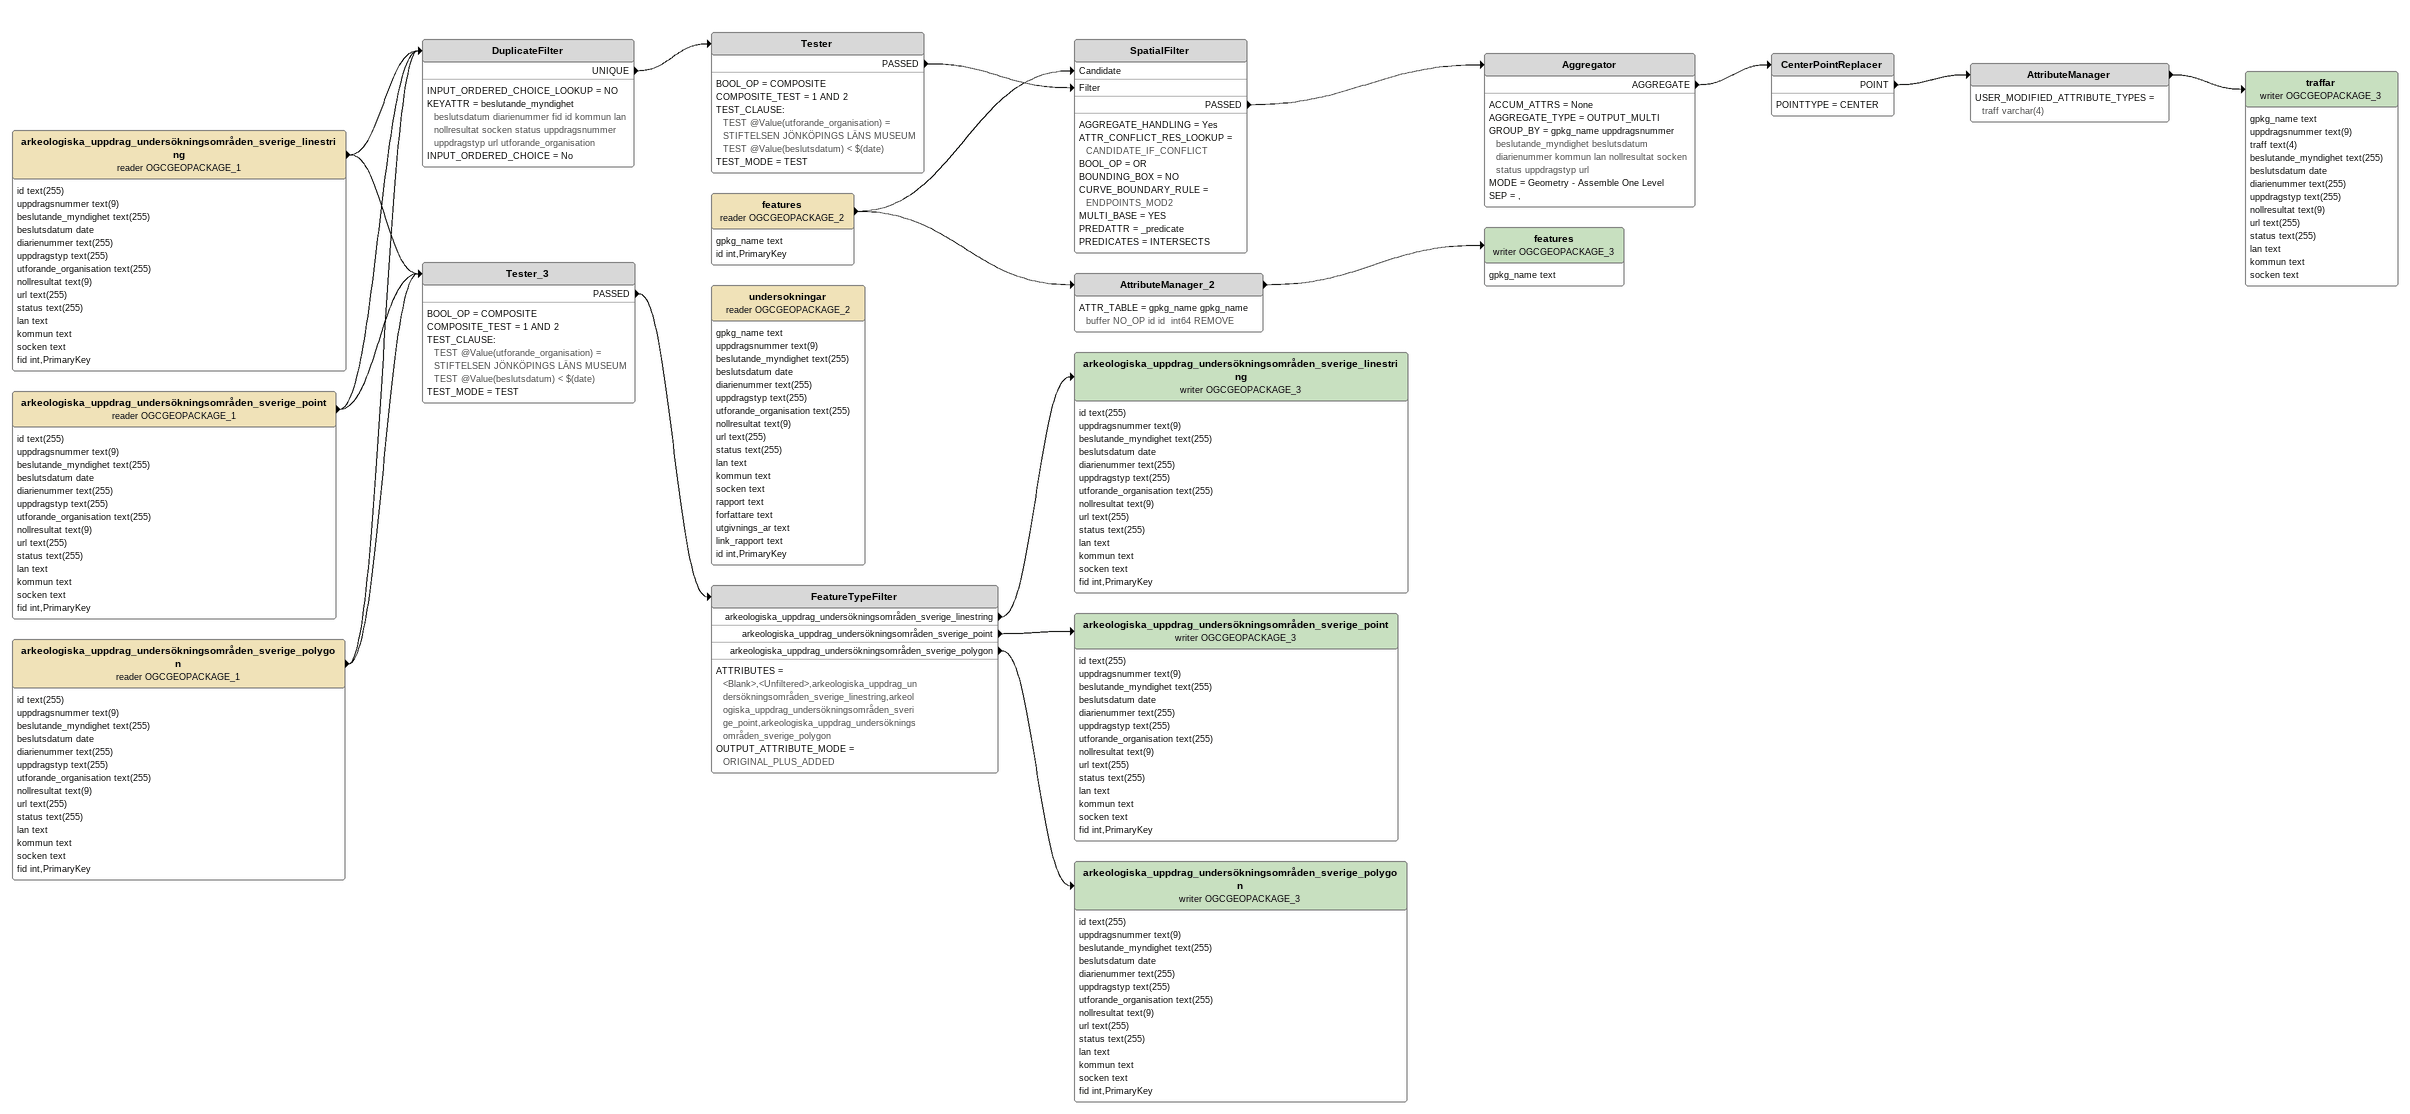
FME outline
arkeologiska_uppdrag_undersökningsområden_sverige_linestring (reader OGCGEOPACKAGE_1)
    attributes: id text(255), uppdragsnummer text(9), beslutande_myndighet text(255), beslutsdatum date, diarienummer text(255), uppdragstyp text(255), utforande_organisation text(255), nollresultat text(9), url text(255), status text(255), lan text, kommun text, socken text, fid int,PrimaryKey
    -> DuplicateFilter
    -> Tester_3
arkeologiska_uppdrag_undersökningsområden_sverige_polygon (reader OGCGEOPACKAGE_1)
    attributes: id text(255), uppdragsnummer text(9), beslutande_myndighet text(255), beslutsdatum date, diarienummer text(255), uppdragstyp text(255), utforande_organisation text(255), nollresultat text(9), url text(255), status text(255), lan text, kommun text, socken text, fid int,PrimaryKey
    -> DuplicateFilter
    -> Tester_3
arkeologiska_uppdrag_undersökningsområden_sverige_point (reader OGCGEOPACKAGE_1)
    attributes: id text(255), uppdragsnummer text(9), beslutande_myndighet text(255), beslutsdatum date, diarienummer text(255), uppdragstyp text(255), utforande_organisation text(255), nollresultat text(9), url text(255), status text(255), lan text, kommun text, socken text, fid int,PrimaryKey
    -> DuplicateFilter
    -> Tester_3
DuplicateFilter
    INPUT_ORDERED_CHOICE_LOOKUP = NO
    KEYATTR = beslutande_myndighet beslutsdatum diarienummer fid id kommun lan nollresultat socken status uppdragsnummer uppdragstyp url utforande_organisation
    INPUT_ORDERED_CHOICE = No
    UNIQUE -> Tester
Tester
    BOOL_OP = COMPOSITE
    COMPOSITE_TEST = 1 AND 2
    TEST_CLAUSE:
      TEST @Value(utforande_organisation) = STIFTELSEN JÖNKÖPINGS LÄNS MUSEUM
      TEST @Value(beslutsdatum) < $(date)
    TEST_MODE = TEST
    PASSED -> SpatialFilter [Filter]
Tester_3
    BOOL_OP = COMPOSITE
    COMPOSITE_TEST = 1 AND 2
    TEST_CLAUSE:
      TEST @Value(utforande_organisation) = STIFTELSEN JÖNKÖPINGS LÄNS MUSEUM
      TEST @Value(beslutsdatum) < $(date)
    TEST_MODE = TEST
    PASSED -> FeatureTypeFilter
FeatureTypeFilter
    ATTRIBUTES = <Blank>,<Unfiltered>,arkeologiska_uppdrag_undersökningsområden_sverige_linestring,arkeologiska_uppdrag_undersökningsområden_sverige_point,arkeologiska_uppdrag_undersökningsområden_sverige_polygon
    OUTPUT_ATTRIBUTE_MODE = ORIGINAL_PLUS_ADDED
    arkeologiska_uppdrag_undersökningsområden_sverige_linestring -> arkeologiska_uppdrag_undersökningsområden_sverige_linestring (writer OGCGEOPACKAGE_3)
    arkeologiska_uppdrag_undersökningsområden_sverige_point -> arkeologiska_uppdrag_undersökningsområden_sverige_point (writer OGCGEOPACKAGE_3)
    arkeologiska_uppdrag_undersökningsområden_sverige_polygon -> arkeologiska_uppdrag_undersökningsområden_sverige_polygon (writer OGCGEOPACKAGE_3)
arkeologiska_uppdrag_undersökningsområden_sverige_linestring (writer OGCGEOPACKAGE_3)
    attributes: id text(255), uppdragsnummer text(9), beslutande_myndighet text(255), beslutsdatum date, diarienummer text(255), uppdragstyp text(255), utforande_organisation text(255), nollresultat text(9), url text(255), status text(255), lan text, kommun text, socken text, fid int,PrimaryKey
arkeologiska_uppdrag_undersökningsområden_sverige_point (writer OGCGEOPACKAGE_3)
    attributes: id text(255), uppdragsnummer text(9), beslutande_myndighet text(255), beslutsdatum date, diarienummer text(255), uppdragstyp text(255), utforande_organisation text(255), nollresultat text(9), url text(255), status text(255), lan text, kommun text, socken text, fid int,PrimaryKey
arkeologiska_uppdrag_undersökningsområden_sverige_polygon (writer OGCGEOPACKAGE_3)
    attributes: id text(255), uppdragsnummer text(9), beslutande_myndighet text(255), beslutsdatum date, diarienummer text(255), uppdragstyp text(255), utforande_organisation text(255), nollresultat text(9), url text(255), status text(255), lan text, kommun text, socken text, fid int,PrimaryKey
undersokningar (reader OGCGEOPACKAGE_2)
    attributes: gpkg_name text, uppdragsnummer text(9), beslutande_myndighet text(255), beslutsdatum date, diarienummer text(255), uppdragstyp text(255), utforande_organisation text(255), nollresultat text(9), url text(255), status text(255), lan text, kommun text, socken text, rapport text, forfattare text, utgivnings_ar text, link_rapport text, id int,PrimaryKey
features (reader OGCGEOPACKAGE_2)
    attributes: gpkg_name text, id int,PrimaryKey
    -> AttributeManager_2
    -> SpatialFilter [Candidate]
SpatialFilter
    AGGREGATE_HANDLING = Yes
    ATTR_CONFLICT_RES_LOOKUP = CANDIDATE_IF_CONFLICT
    BOOL_OP = OR
    BOUNDING_BOX = NO
    CURVE_BOUNDARY_RULE = ENDPOINTS_MOD2
    MULTI_BASE = YES
    PREDATTR = _predicate
    PREDICATES = INTERSECTS
    PASSED -> Aggregator
Aggregator
    ACCUM_ATTRS = None
    AGGREGATE_TYPE = OUTPUT_MULTI
    GROUP_BY = gpkg_name uppdragsnummer beslutande_myndighet beslutsdatum diarienummer kommun lan nollresultat socken status uppdragstyp url
    MODE = Geometry - Assemble One Level
    SEP = ,
    AGGREGATE -> CenterPointReplacer
CenterPointReplacer
    POINTTYPE = CENTER
    POINT -> AttributeManager
AttributeManager
    USER_MODIFIED_ATTRIBUTE_TYPES = traff varchar(4)
    -> traffar (writer OGCGEOPACKAGE_3)
traffar (writer OGCGEOPACKAGE_3)
    attributes: gpkg_name text, uppdragsnummer text(9), traff text(4), beslutande_myndighet text(255), beslutsdatum date, diarienummer text(255), uppdragstyp text(255), nollresultat text(9), url text(255), status text(255), lan text, kommun text, socken text
AttributeManager_2
    ATTR_TABLE = gpkg_name gpkg_name  buffer NO_OP id id  int64 REMOVE
    -> features (writer OGCGEOPACKAGE_3)
features (writer OGCGEOPACKAGE_3)
    attributes: gpkg_name text
